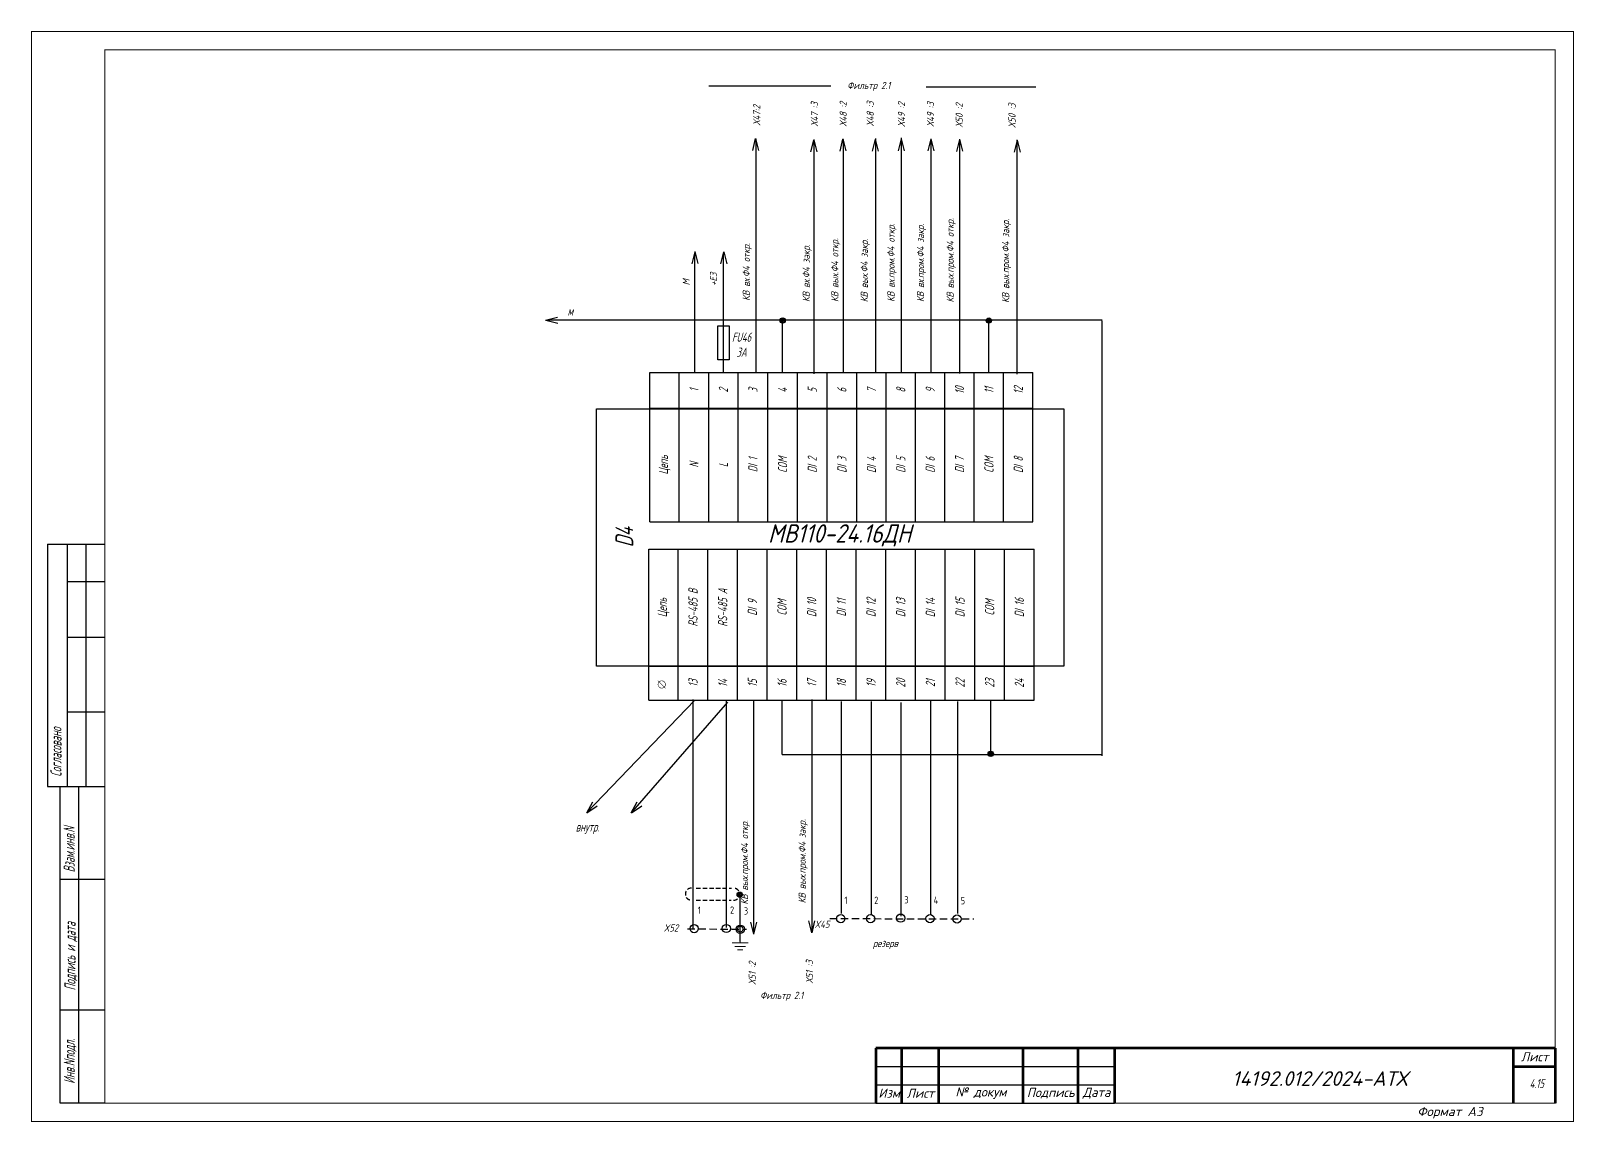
# Model space of a CAD drawing. Header units: millimetres. Extents: x 1510 to 10524, y 7125 to 13164.
# Drawn here: x 9185.1 to 9605.4, y 9979.9 to 10277.2 of the extents above; entities that cross this region are included whole.
import ezdxf
from ezdxf.enums import TextEntityAlignment as Align

# ---------------------------------------------------------------- set-up
doc = ezdxf.new("R2010")
doc.units = ezdxf.units.MM
doc.header["$LTSCALE"] = 4
doc.set_wipeout_variables(frame=1)
doc.linetypes.add('DASHED', pattern=[0.75, 0.5, -0.25])
doc.linetypes.add('SolidLine', pattern=[0])
for name, color, linetype in [('LOC', 8, 'Continuous'), ('RED_2.5mm^2', 1, 'Continuous'), ('SYMS', 7, 'Continuous'), ('Вспомогательная', 1, 'Continuous'), ('Текст', 2, 'Continuous')]:
    doc.layers.add(name, color=color, linetype=linetype)
for name, color, linetype, lineweight in [('RAMKA', 7, 'Continuous', 25), ('SHTAMP', 7, 'SolidLine', 25), ('Основеая', 5, 'Continuous', 60)]:
    doc.layers.add(name, color=color, linetype=linetype, lineweight=lineweight)
doc.styles.add('COTES', font='cs_gost2304.shx', dxfattribs={"width": 0.75, "oblique": 15})
doc.styles.add('ISOCPEUR', font='isocpeui.ttf')
doc.styles.add('ISOCPEUR25.10.00', font='isocpeur.ttf', dxfattribs={"height": 2.5})
doc.styles.add('Simplex00.10.00', font='simplex.shx')
doc.styles.add('Simplex25.085.15', font='', dxfattribs={"width": 0.85, "oblique": 15, "height": 2.5})
doc.styles.add('WD', font='romans.shx')
doc.styles.add('ГОСТ', font='isocpeur.ttf', dxfattribs={"oblique": 15})
doc.styles.add('Стиль мой-1', font='', dxfattribs={"width": 0.85, "oblique": 15, "height": 2.5})
doc.styles.get('Simplex25.085.15').set_extended_font_data('GOST type A')
doc.styles.get('Стиль мой-1').set_extended_font_data('GOST type A')
doc.linetypes.add('Modbus_LINE', pattern='A,7.5,-4,["Modbus",Standard,S=2.5,R=0,X=-1.5,Y=-1.25],-15', length=26.5)

# ---------------------------------------------------------------- blocks, each defined once
blk = doc.blocks.new('Формат А3')
at = {"color": 0, "linetype": 'Continuous', "const_width": 0.3}
for points in [[(-420, 297), (0, 297), (0, 0), (-420, 0)], [(-400, 5), (-400, 292), (-5, 292), (-5, 5)]]:
    blk.add_lwpolyline(points, close=True, dxfattribs=at)
at = {"color": 0, "linetype": 'Continuous', "style": 'Simplex00.10.00', "oblique": 15}
blk.add_text('Формат А3', height=2.5, dxfattribs=at).set_placement((-33.67, 2.75), align=Align.MIDDLE_CENTER)
blk = doc.blocks.new('A$C73A268AF')
at = {"lineweight": 30}
for p, q in [((4.57, 157.46), (20.05, 157.46)), ((4.57, 157.46), (4.57, 91.46)), ((9.89, 157.46), (9.89, 91.46)), ((14.97, 157.46), (14.97, 91.46)), ((9.89, 147.31), (20.05, 147.31)), ((9.89, 132.08), (20.05, 132.08)), ((9.89, 111.77), (20.05, 111.77)), ((4.57, 91.46), (20.05, 91.46)), ((7.96, 5.15), (7.96, 91.46)), ((13.04, 5.15), (13.04, 91.46)), ((20.15, 66.08), (7.96, 66.08)), ((20.15, 30.54), (7.96, 30.54))]:
    blk.add_line(p, q, dxfattribs=at)
blk.add_lwpolyline([(20.15, 5.15), (7.96, 5.15)], dxfattribs=at)
at = {"layer": 'Вспомогательная', "color": 7}
for p, q in [((230.15, 15.15), (295.15, 15.15)), ((230.15, 10.15), (295.15, 10.15)), ((230.15, 5.15), (295.15, 5.15))]:
    blk.add_line(p, q, dxfattribs=at)
at = {"layer": 'Основеая', "color": 7}
for p, q in [((230.15, 20.15), (230.15, 5.15)), ((415.15, 20.15), (230.15, 20.15)), ((237.15, 20.15), (237.15, 5.15)), ((247.15, 20.15), (247.15, 5.15)), ((270.15, 20.15), (270.15, 5.15)), ((285.15, 20.15), (285.15, 5.15)), ((295.15, 20.15), (295.15, 5.15)), ((403.72, 20.15), (403.72, 5.15)), ((415.15, 20.15), (415.15, 5.15)), ((403.72, 15.15), (415.15, 15.15))]:
    blk.add_line(p, q, dxfattribs=at)
blk.add_blockref('Формат А3', (420.15, 0.15))
at = {"layer": 'RAMKA', "style": 'COTES', "oblique": 15, "width": 0.75}
for s, p in [('Согласовано', (8.35, 94.1)), ('Взам.инв.N', (11.94, 68.02)), ('Подпись и дата', (12.17, 35.86)), ('Инв.Nподл.', (11.97, 10.43))]:
    blk.add_text(s, height=3, rotation=90, dxfattribs=at).set_placement(p)
at = {"layer": 'Текст', "color": 7, "char_height": 2.5, "style": 'ГОСТ'}
for s, insert, width, attachment_point in [('{\\fISOCPEUR|b0|i0|c204|p34;Лист}', (413.32, 17.81), 11.4585, 6), ('{\\fISOCPEUR|b0|i0|c204|p34;Изм}', (233.75, 7.88), 7, 5), ('{\\fISOCPEUR|b0|i0|c204|p34;Лист}', (242.25, 7.88), 10, 5), ('{\\fISOCPEUR|b0|i0|c204|p34;№ докум}', (258.75, 7.88), 23, 5), ('{\\fISOCPEUR|b0|i0|c204|p34;Подпись}', (277.75, 7.88), 15, 5), ('{\\fISOCPEUR|b0|i0|c204|p34;Дата}', (290.25, 7.88), 10, 5)]:
    blk.add_mtext(s, dxfattribs=dict(at, insert=insert, width=width, attachment_point=attachment_point))
blk = doc.blocks.new('*T316')
at = {"color": 0, "linetype": 'ByBlock', "lineweight": -2, "transparency": 16777216}
for p, q in [((0, 0), (0, 41.14)), ((0, 41.14), (104.95, 41.14)), ((8, 0), (8, 41.14)), ((16.08, 0), (16.08, 41.14)), ((24.16, 0), (24.16, 41.14)), ((32.24, 0), (32.24, 41.14)), ((40.32, 0), (40.32, 41.14)), ((48.4, 0), (48.4, 41.14)), ((56.48, 0), (56.48, 41.14)), ((64.56, 0), (64.56, 41.14)), ((72.64, 0), (72.64, 41.14)), ((80.72, 0), (80.72, 41.14)), ((88.8, 0), (88.8, 41.14)), ((96.87, 0), (96.87, 41.14)), ((104.95, 0), (104.95, 41.14)), ((0, 9.29), (104.95, 9.29))]:
    blk.add_line(p, q, dxfattribs=at)
at = {"color": 0, "lineweight": -2, "transparency": 16777216}
blk.add_line((0, 0), (104.95, 0), dxfattribs=at)
at = {"color": 0, "linetype": 'Continuous', "lineweight": -2, "transparency": 16777216, "char_height": 2.5, "attachment_point": 5, "rotation": 90, "style": 'Simplex25.085.15'}
for s, insert, width in [('RS-485 B', (12.04, 25.21), 28.8496), ('RS-485 A', (20.12, 25.21), 28.8496), ('Цепь', (4, 25.21), 28.8496), ('DI 9', (28.2, 25.21), 28.8496), ('COM', (36.28, 25.21), 28.8496), ('DI 10', (44.36, 25.21), 28.8496), ('DI 11', (52.44, 25.21), 28.8496), ('DI 12', (60.52, 25.21), 28.8496), ('DI 13', (68.6, 25.21), 28.8496), ('DI 14', (76.68, 25.21), 28.8496), ('DI 15', (84.76, 25.21), 28.8496), ('COM', (92.83, 25.21), 28.8496), ('DI 16', (100.91, 25.21), 28.8496), ('13', (12.04, 4.64), 6.286), ('14', (20.12, 4.64), 6.286), ('15', (28.2, 4.64), 6.286), ('16', (36.28, 4.64), 6.286), ('17', (44.36, 4.64), 6.286), ('18', (52.44, 4.64), 6.286), ('19', (60.52, 4.64), 6.286), ('20', (68.6, 4.64), 6.286), ('21', (76.68, 4.64), 6.286), ('22', (84.76, 4.64), 6.286), ('23', (92.83, 4.64), 6.286), ('24', (100.91, 4.64), 6.286)]:
    blk.add_mtext(s, dxfattribs=dict(at, insert=insert, width=width))
blk = doc.blocks.new('Клеммное соединение')
at = {"linetype": 'Continuous'}
blk.add_wipeout([(0, -1), (-0.44, -0.9), (-0.6, -0.8), (-0.71, -0.7), (-0.8, -0.6), (-0.87, -0.5), (-0.92, -0.4), (-0.95, -0.3), (-0.98, -0.2), (-0.99, -0.1), (-0.99, 0), (-0.99, 0.1), (-0.98, 0.2), (-0.95, 0.3), (-0.92, 0.4), (-0.87, 0.5), (-0.8, 0.6), (-0.71, 0.7), (-0.6, 0.8), (-0.44, 0.9), (0, 1), (0.44, 0.9), (0.6, 0.8), (0.71, 0.7), (0.8, 0.6), (0.87, 0.5), (0.92, 0.4), (0.95, 0.3), (0.98, 0.2), (0.99, 0.1), (1, 0), (0.99, -0.1), (0.98, -0.2), (0.95, -0.3), (0.92, -0.4), (0.87, -0.5), (0.8, -0.6), (0.71, -0.7), (0.6, -0.8), (0.44, -0.9)], dxfattribs=at)
at = {"color": 0, "linetype": 'Continuous', "lineweight": -2, "const_width": 0.15}
blk.add_lwpolyline([(-1.06, -1.06), (1.06, 1.06)], dxfattribs=at)
blk.add_lwpolyline([(-1, 0, 1), (1, 0, 1)], format="xyb", close=True, dxfattribs=at)
blk = doc.blocks.new('*T317')
at = {"color": 0, "linetype": 'ByBlock', "lineweight": -2, "transparency": 16777216}
for p, q in [((0, 0), (0, 40.67)), ((0, 40.67), (104.32, 40.67)), ((8, 0), (8, 40.67)), ((16, 0), (16, 40.67)), ((24, 0), (24, 40.67)), ((32.08, 0), (32.08, 40.67)), ((40.16, 0), (40.16, 40.67)), ((48.24, 0), (48.24, 40.67)), ((56.32, 0), (56.32, 40.67)), ((64.32, 0), (64.32, 40.67)), ((72.32, 0), (72.32, 40.67)), ((80.32, 0), (80.32, 40.67)), ((88.32, 0), (88.32, 40.67)), ((96.32, 0), (96.32, 40.67)), ((104.32, 0), (104.32, 40.67)), ((0, 31), (104.32, 31))]:
    blk.add_line(p, q, dxfattribs=at)
at = {"color": 0, "lineweight": -2, "transparency": 16777216}
blk.add_line((0, 0), (104.32, 0), dxfattribs=at)
at = {"color": 0, "linetype": 'Continuous', "lineweight": -2, "transparency": 16777216, "char_height": 2.5, "attachment_point": 5, "rotation": 90, "style": 'Simplex25.085.15'}
for s, insert, width in [('1', (12, 35.83), 6.6745), ('2', (20, 35.83), 6.6745), ('3', (28.04, 35.83), 6.6745), ('4', (36.12, 35.83), 6.6745), ('5', (44.2, 35.83), 6.6745), ('6', (52.28, 35.83), 6.6745), ('7', (60.32, 35.83), 6.6745), ('8', (68.32, 35.83), 6.6745), ('9', (76.32, 35.83), 6.6745), ('10', (84.32, 35.83), 6.6745), ('11', (92.32, 35.83), 6.6745), ('12', (100.32, 35.83), 6.6745), ('Цепь', (4, 15.5), 27.9958), ('DI 1', (28.04, 15.5), 27.9958), ('COM', (36.12, 15.5), 27.9958), ('DI 2', (44.2, 15.5), 27.9958), ('DI 3', (52.28, 15.5), 27.9958), ('DI 4', (60.32, 15.5), 27.9958), ('DI 5', (68.32, 15.5), 27.9958), ('DI 6', (76.32, 15.5), 27.9958), ('DI 7', (84.32, 15.5), 27.9958), ('COM', (92.32, 15.5), 27.9958), ('DI 8', (100.32, 15.5), 27.9958), ('N', (12, 15.5), 27.9958), ('L', (20, 15.5), 27.9958)]:
    blk.add_mtext(s, dxfattribs=dict(at, insert=insert, width=width))
blk = doc.blocks.new('WDDOT')
for radius in [0.72, 0.449, 0.223]:
    blk.add_circle((0, 0), radius)
blk = doc.blocks.new('VT0W02')
blk.add_circle((0, 0), 0.0699)
at = {"style": 'WD'}
for tag, p, width in [('INST', (0.062, 0.42), 0.7), ('LOC', (0.062, 0.25), 0.7), ('DESC1', (0.053, -0.385), 0.8)]:
    blk.add_attdef(tag, p, '', height=0.125, dxfattribs=dict(at, width=width))
at = {"style": 'WD', "flags": 1}
for tag, p, height in [('X4TERM01', (-0.07, 0), 0.0125), ('X4TERMDESC01', (-0.055, -0.023), 0.025), ('X2TERMDESC01', (-0.006, 0.029), 0.025), ('STRIPSEQ', (0, 0), 0.00125), ('X2TERM01', (0, 0.07), 0.0125), ('X1TERMDESC01', (0.039, -0.003), 0.025), ('X1TERM01', (0.07, 0), 0.0125), ('LINKTERM', (0, -0.002), 0.00125), ('X8TERM01', (0, -0.07), 0.0125), ('X8TERMDESC01', (0, -0.054), 0.025)]:
    blk.add_attdef(tag, p, '', height=height, dxfattribs=at)
at = {"linetype": 'Continuous', "style": 'WD'}
for tag, p, height, width, flags in [('WIRENO', (0.062, 0.094), 0.125, 0.8, 8), ('TAGSTRIP', (0.053, -0.229), 0.125, 0.9, 8), ('DESC2', (0.053, -0.541), 0.125, 0.8, 8), ('CAT', (0.213, -0.406), 0.109, 0.8, 1), ('DESC3', (0.053, -0.698), 0.125, 0.8, 8)]:
    blk.add_attdef(tag, p, '', height=height, dxfattribs=dict(at, width=width, flags=flags))
at = {"linetype": 'Continuous', "style": 'WD', "width": 0.8, "flags": 1}
blk.add_attdef('MFG', text='', height=0.109, dxfattribs=at).set_placement((0.088, -0.406), align=Align.RIGHT)
at = {"style": 'WD', "width": 0.7, "flags": 1}
blk.add_attdef('ASSYCODE', (0.062, -0.281), '', height=0.01, dxfattribs=at)
blk = doc.blocks.new('PE - заземление')
at = {"color": 0, "linetype": 'Continuous', "lineweight": -2, "const_width": 0.3}
blk.add_lwpolyline([(-0.75, -0.75, -1), (0.75, -0.75, -1)], format="xyb", close=True, dxfattribs=at)
at = {"color": 0, "linetype": 'Continuous', "lineweight": -2}
for points, const_width in [([(0, -4.5), (0, -1.5)], 0.3), ([(-2.25, -4.5), (2.25, -4.5)], 0.25), ([(-1.5, -5.46), (1.5, -5.46)], 0.25), ([(-0.75, -6.42), (0.75, -6.42)], 0.25)]:
    blk.add_lwpolyline(points, dxfattribs=dict(at, const_width=const_width))
at = {"color": 0, "linetype": 'Continuous', "lineweight": 9, "style": 'ISOCPEUR25.10.00', "oblique": 10, "width": 0.85, "flags": 9}
blk.add_attdef('ТИП', (0, 0), '', height=2.5, dxfattribs=at)

msp = doc.modelspace()

# ---------------------------------------------------------------- linework, layer by layer
at = {"color": 7, "ltscale": 0.2}
for p, q in [((9402.95, 10262.08), (9369.7, 10262.08)), ((9428.9, 10261.9), (9458.77, 10261.9))]:
    msp.add_line(p, q, dxfattribs=at)
at = {"color": 1, "ltscale": 0.2}
for p, q in [((9382.5, 10247.73), (9382.5, 10184.11)), ((9398.37, 10247.62), (9398.37, 10183.79)), ((9406.28, 10247.63), (9406.28, 10184.01)), ((9415.15, 10247.85), (9415.15, 10184.01)), ((9422.12, 10248), (9422.12, 10183.89)), ((9437.98, 10247.39), (9437.98, 10183.81)), ((9365.9, 10184.1), (9365.9, 10216.41)), ((9373.74, 10184.1), (9373.74, 10216.41)), ((9476.82, 10079.64), (9476.82, 10198.21)), ((9382.01, 10031.29), (9382.01, 10094.83)), ((9405.83, 10036.72), (9405.83, 10094.51)), ((9414, 10036.46), (9414, 10094.51)), ((9422.1, 10035.97), (9422.1, 10094.21)), ((9430.19, 10036.46), (9430.19, 10094.67)), ((9437.55, 10036.71), (9437.55, 10094.51))]:
    msp.add_line(p, q, dxfattribs=at)
at = {"linetype": 'DASHED', "ltscale": 0.6}
for p, q in [((9366.28, 10043.64), (9375.9, 10043.64)), ((9366.28, 10040.35), (9375.84, 10040.35))]:
    msp.add_line(p, q, dxfattribs=at)
at = {"linetype": 'DASHED'}
for p, q in [((9402.67, 10035.34), (9441.87, 10035.28)), ((9363.94, 10032.53), (9379.99, 10032.47))]:
    msp.add_line(p, q, dxfattribs=at)
at = {"linetype": 'Continuous', "ltscale": 0.6}
msp.add_lwpolyline([(9372.22, 10196.86), (9375.32, 10196.86), (9375.32, 10187.56), (9372.22, 10187.56)], close=True, dxfattribs=at)
at = {"ltscale": 0.2}
msp.add_lwpolyline([(9339.13, 10174.23), (9466.46, 10174.23), (9466.46, 10104.09), (9339.13, 10104.09)], close=True, dxfattribs=at)
at = {"linetype": 'DASHED', "ltscale": 0.6}
for centre, start, end in [((9364.98, 10042.01), 87.3959, 270), ((9376.49, 10041.99), 267.3959, 90)]:
    msp.add_arc(centre, 1.64, start, end, dxfattribs=at)
at = {"layer": 'RED_2.5mm^2', "linetype": 'Continuous', "ltscale": 0.2}
for p, q in [((9430.24, 10247.69), (9430.24, 10183.9)), ((9453.64, 10247.53), (9453.64, 10183.64)), ((9325.6, 10198.43), (9476.88, 10198.43)), ((9389.83, 10184.14), (9389.83, 10198.38)), ((9445.99, 10184.01), (9445.99, 10198.26)), ((9389.74, 10080.05), (9389.74, 10094.83)), ((9397.85, 10031.46), (9397.85, 10095.02)), ((9446.51, 10079.92), (9446.51, 10094.71)), ((9389.75, 10080.07), (9476.82, 10080.07)), ((9378.31, 10029.12), (9378.31, 10041.83))]:
    msp.add_line(p, q, dxfattribs=at)
at = {"layer": 'RED_2.5mm^2', "color": 6, "linetype": 'Modbus_LINE', "ltscale": 40}
for p, q in [((9336.53, 10064.23), (9365.84, 10094.76)), ((9349, 10064.56), (9374.9, 10094.29)), ((9365.49, 10032.44), (9365.49, 10095.02)), ((9374.56, 10032.93), (9374.56, 10094.54))]:
    msp.add_line(p, q, dxfattribs=at)
at = {"layer": 'SYMS', "linetype": 'Continuous', "ltscale": 0.2}
for p, q in [((9382.4, 10247.82), (9381.6, 10244.55)), ((9382.43, 10247.86), (9383.24, 10244.58)), ((9398.27, 10247.45), (9397.47, 10244.19)), ((9398.3, 10247.49), (9399.11, 10244.22)), ((9406.17, 10247.72), (9405.37, 10244.45)), ((9406.2, 10247.76), (9407.02, 10244.49)), ((9415.05, 10247.68), (9414.25, 10244.41)), ((9415.08, 10247.72), (9415.89, 10244.45)), ((9422.08, 10247.73), (9421.28, 10244.47)), ((9422.11, 10247.77), (9422.92, 10244.5)), ((9430.2, 10247.73), (9429.4, 10244.47)), ((9430.23, 10247.77), (9431.04, 10244.5)), ((9437.99, 10247.63), (9437.19, 10244.36)), ((9438.02, 10247.67), (9438.83, 10244.4)), ((9453.67, 10247.37), (9452.87, 10244.1)), ((9453.71, 10247.41), (9454.52, 10244.13)), ((9365.92, 10217.01), (9365.12, 10213.74)), ((9365.95, 10217.05), (9366.76, 10213.78)), ((9373.75, 10216.98), (9372.95, 10213.71)), ((9373.79, 10217.02), (9374.6, 10213.75)), ((9325.29, 10198.39), (9328.56, 10199.21)), ((9325.33, 10198.36), (9328.59, 10197.56)), ((9381.99, 10031.06), (9381.18, 10034.33)), ((9382.02, 10031.1), (9382.82, 10034.37)), ((9397.81, 10031.42), (9397, 10034.69)), ((9397.85, 10031.46), (9398.64, 10034.72))]:
    msp.add_line(p, q, dxfattribs=at)
at = {"layer": 'SYMS', "color": 6, "linetype": 'Continuous', "ltscale": 0.2}
for p, q in [((9336.47, 10064.19), (9338.1, 10067.14)), ((9348.63, 10064.17), (9350.26, 10067.12)), ((9336.52, 10064.19), (9339.33, 10066.05)), ((9348.68, 10064.18), (9351.48, 10066.03))]:
    msp.add_line(p, q, dxfattribs=at)

# ---------------------------------------------------------------- block references
at = {"ltscale": 1.2}
msp.add_blockref('A$C73A268AF', (9185.1, 9979.89), dxfattribs=at)
for name, p in [('*T317', (9353.7, 10143.43)), ('*T316', (9353.39, 10094.84)), ('PE - заземление', (9378.29, 10033.23))]:
    msp.add_blockref(name, p)
at = {"layer": 'SYMS', "linetype": 'Continuous', "ltscale": 0.2, "rotation": 90}
for p in [(9389.85, 10198.27), (9445.99, 10198.26), (9446.5, 10080.22), (9378.15, 10041.83)]:
    msp.add_blockref('WDDOT', p, dxfattribs=at)
at = {"layer": 'SYMS', "linetype": 'Continuous', "ltscale": 0.2}
ref = msp.add_blockref('VT0W02', (9405.67, 10035.33), dxfattribs=dict(at, xscale=16, yscale=16, zscale=16))
ref.add_attrib('LOC', '1', (9406.67, 10039.33), dxfattribs={"layer": 'LOC', "height": 2, "style": 'WD', "width": 0.7})
ref = msp.add_blockref('VT0W02', (9413.79, 10035.31), dxfattribs=dict(at, xscale=16, yscale=16, zscale=16))
ref.add_attrib('LOC', '2', (9414.79, 10039.31), dxfattribs={"layer": 'LOC', "height": 2, "style": 'WD', "width": 0.7})
ref = msp.add_blockref('VT0W02', (9421.98, 10035.47), dxfattribs=dict(at, xscale=16, yscale=16, zscale=16))
ref.add_attrib('LOC', '3', (9422.98, 10039.47), dxfattribs={"layer": 'LOC', "height": 2, "style": 'WD', "width": 0.7})
ref = msp.add_blockref('VT0W02', (9429.98, 10035.34), dxfattribs=dict(at, xscale=16, yscale=16, zscale=16))
ref.add_attrib('LOC', '4', (9430.98, 10039.34), dxfattribs={"layer": 'LOC', "height": 2, "style": 'WD', "width": 0.7})
ref = msp.add_blockref('VT0W02', (9437.34, 10035.23), dxfattribs=dict(at, xscale=16, yscale=16, zscale=16))
ref.add_attrib('LOC', '5', (9438.34, 10039.23), dxfattribs={"layer": 'LOC', "height": 2, "style": 'WD', "width": 0.7})
ref = msp.add_blockref('VT0W02', (9365.74, 10032.62), dxfattribs=dict(at, xscale=16, yscale=16, zscale=16))
ref.add_attrib('LOC', '1', (9366.74, 10036.62), dxfattribs={"layer": 'LOC', "height": 2, "style": 'WD', "width": 0.7})
ref = msp.add_blockref('VT0W02', (9374.52, 10032.65), dxfattribs=dict(at, xscale=16, yscale=16, zscale=16))
ref.add_attrib('LOC', '2', (9375.52, 10036.65), dxfattribs={"layer": 'LOC', "height": 2, "style": 'WD', "width": 0.7})
ref = msp.add_blockref('VT0W02', (9378.29, 10032.44), dxfattribs=dict(at, xscale=16, yscale=16, zscale=16))
ref.add_attrib('LOC', '3', (9379.29, 10036.44), dxfattribs={"layer": 'LOC', "height": 2, "style": 'WD', "width": 0.7})

# ---------------------------------------------------------------- texts
at = {"style": 'Simplex25.085.15', "oblique": 15}
for s, height, width, p in [('Фильтр 2.1', 1.961, 1.083459, (9407.42, 10261.33)), ('м', 2.5, 0.85, (9331.26, 10199.61)), ('FU46', 2.5, 0.85, (9376.03, 10192.49)), ('внутр.', 2.5, 0.85, (9333.48, 10059.05)), ('X52', 1.961, 1.083459, (9357.45, 10031.81)), ('X45', 1.961, 1.083459, (9398.51, 10032.8)), ('резерв', 1.961, 1.083459, (9414.41, 10027.6)), ('Фильтр 2.1', 1.961, 1.083459, (9383.7, 10013.45))]:
    msp.add_text(s, height=height, dxfattribs=dict(at, width=width)).set_placement(p)
at = {"color": 3, "style": 'Simplex25.085.15', "oblique": 15, "width": 1.083459}
for s, p in [('Х47:2', (9383.75, 10251.44)), ('Х47 :3', (9399.48, 10251.15)), ('Х48 :2', (9407.32, 10251.13)), ('Х48 :3', (9414.67, 10251.21)), ('Х49 :2', (9423.17, 10251.05)), ('Х49 :3', (9431.08, 10251.07)), ('Х50 :2', (9438.9, 10250.89)), ('Х50 :3', (9453.29, 10250.81)), ('Х51 :3', (9398.12, 10017.7)), ('Х51 :2', (9382.55, 10017.36))]:
    msp.add_text(s, height=1.961, rotation=90, dxfattribs=at).set_placement(p)
at = {"style": 'Simplex25.085.15', "oblique": 15}
for s, height, width, p in [('КВ вых.пром.Ф4 откр.', 1.9613, 1.083459, (9436.46, 10203.18)), ('КВ вх.пром.Ф4 откр.', 1.9613, 1.083459, (9420.33, 10203.34)), ('КВ вх.пром.Ф4 закр.', 1.9613, 1.083459, (9428.37, 10203.31)), ('КВ вых.пром.Ф4 закр.', 1.9613, 1.083459, (9451.54, 10203.05)), ('КВ вх.Ф4 откр.', 1.9613, 1.083459, (9380.92, 10203.62)), ('КВ вх.Ф4 закр.', 1.9613, 1.083459, (9397.24, 10203.31)), ('КВ вых.Ф4 откр.', 1.9613, 1.083459, (9405.02, 10203.31)), ('КВ вых.Ф4 закр.', 1.9613, 1.083459, (9413.05, 10203.24)), ('M', 1.96, 1.083459, (9364.57, 10207.84)), ('+E3', 1.961, 1.083459, (9371.98, 10207.72)), ('D4', 4.83, 0.879985, (9349.14, 10136.47)), ('КВ вых.пром.Ф4 откр.', 1.9613, 1.083459, (9380.44, 10039.14)), ('КВ вых.пром.Ф4 закр.', 1.9613, 1.083459, (9396.14, 10039.49))]:
    msp.add_text(s, height=height, rotation=90, dxfattribs=dict(at, width=width)).set_placement(p)
at = {"color": 7, "style": 'Simplex25.085.15', "oblique": 15, "width": 1.083459}
msp.add_text('МВ110-24.16ДН', height=5, dxfattribs=at).set_placement((9385.87, 10137.76))
at = {"color": 7, "lineweight": 25, "insert": (9593.27, 9991.66), "char_height": 2.5, "attachment_point": 1, "style": 'Стиль мой-1'}
msp.add_mtext_dynamic_manual_height_columns('4.15', width=5.3031, gutter_width=12.5, heights=[0], dxfattribs=at)
at = {"layer": 'SHTAMP', "color": 0, "style": 'ISOCPEUR'}
msp.add_text('14192.012/2024-АТХ', height=4, dxfattribs=at).set_placement((9536.11, 9989.76), align=Align.CENTER)
at = {"layer": 'SYMS', "linetype": 'Continuous', "insert": (9377.27, 10190.9), "char_height": 2.5, "width": 8.7482, "attachment_point": 1}
msp.add_mtext('{\\fGOST type A|b0|i0|c0|p34;\\Q15;\\W0.85;\\C7;3\\fGOST type A|b0|i0|c204|p34;А}', dxfattribs=at)

# ---------------------------------------------------------------- next in the draw order: block references
at = {"rotation": 90}
msp.add_blockref('Клеммное соединение', (9356.91, 10099.12), dxfattribs=at)

doc.saveas('drawing.dxf')
